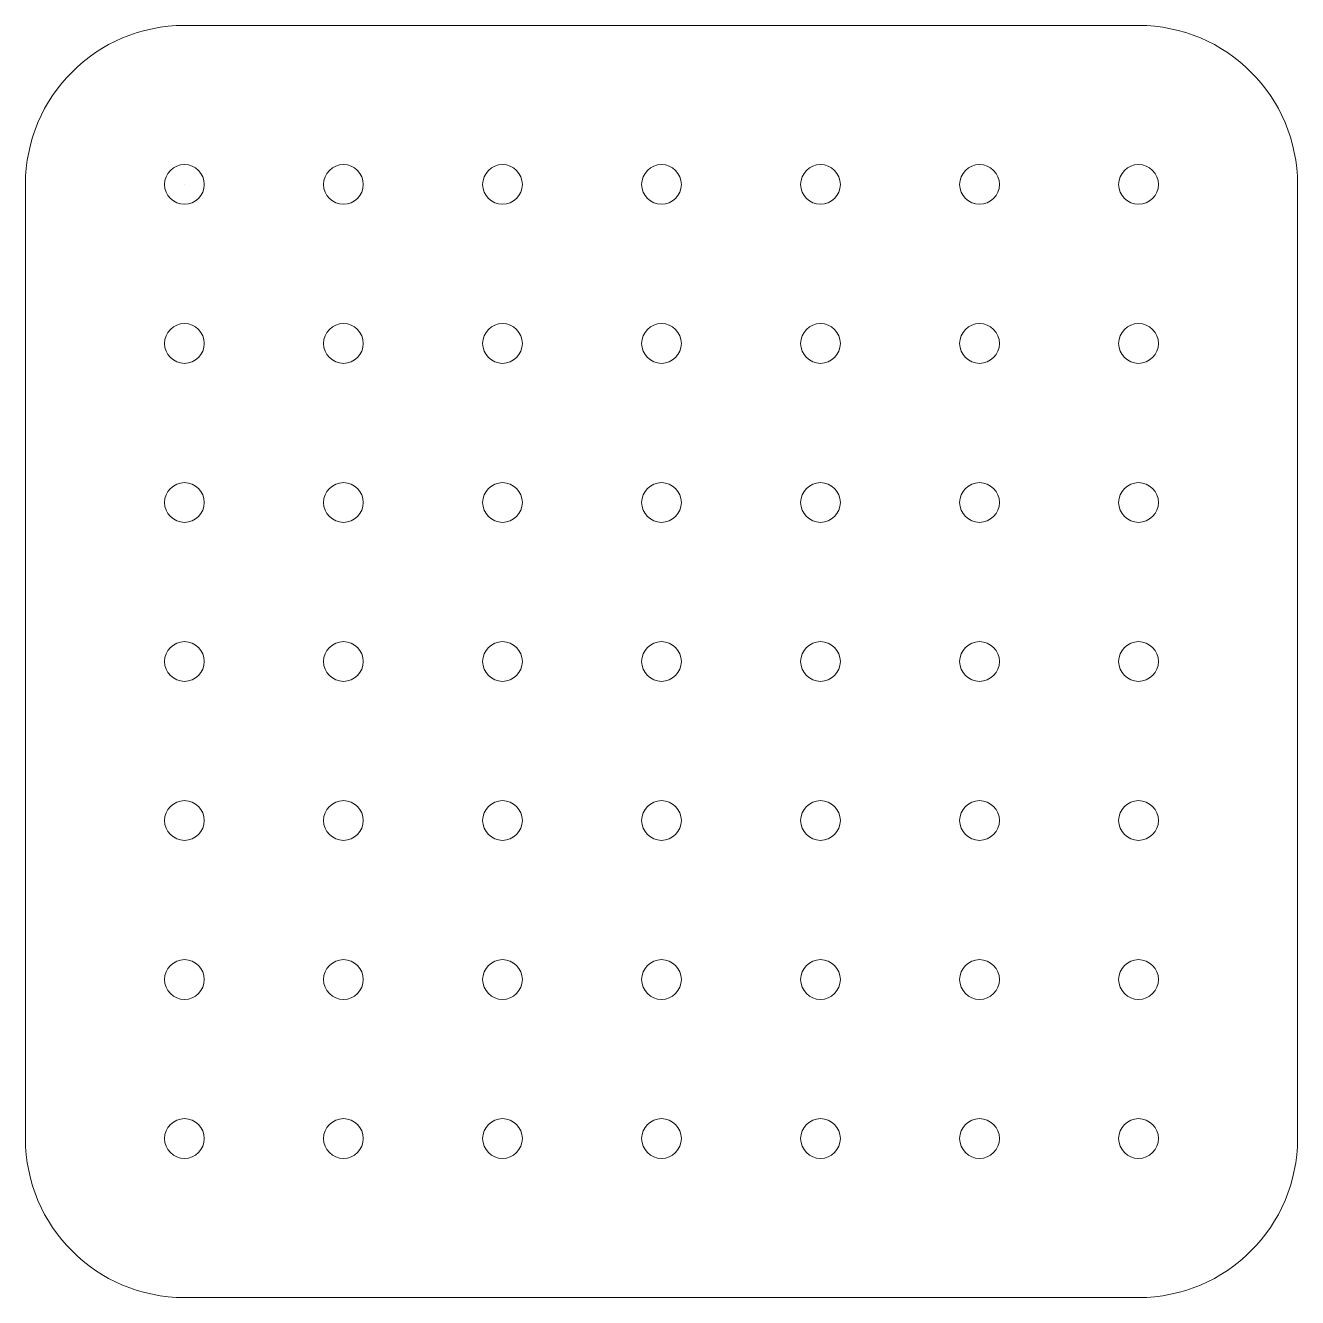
# Model space of a CAD drawing. Header units: inches. Extents: x 80.6 to 160.6, y 104.2 to 184.2.
import ezdxf

# ---------------------------------------------------------------- set-up
doc = ezdxf.new("R2010")
doc.units = ezdxf.units.IN
doc.header["$MEASUREMENT"] = 0
doc.layers.add('Layer 1', color=7, linetype='Continuous')

msp = doc.modelspace()

# ---------------------------------------------------------------- linework, layer by layer
at = {"layer": 'Layer 1', "color": 179, "lineweight": 9, "true_color": 0x1d1d1b}
msp.add_lwpolyline([(90.564, 174.238), (90.564, 174.238)], dxfattribs=at)
for points, knots in [([(160.564, 114.238), (160.564, 108.715), (156.087, 104.238), (150.564, 104.238), (150.564, 104.238), (90.564, 104.238), (90.564, 104.238), (85.041, 104.238), (80.564, 108.715), (80.564, 114.238), (80.564, 114.238), (80.564, 174.238), (80.564, 174.238), (80.564, 179.761), (85.041, 184.238), (90.564, 184.238), (90.564, 184.238), (150.564, 184.238), (150.564, 184.238), (156.087, 184.238), (160.564, 179.761), (160.564, 174.238), (160.564, 174.238), (160.564, 114.238), (160.564, 114.238)], [0, 0, 0, 0, 1, 1, 1, 2, 2, 2, 3, 3, 3, 4, 4, 4, 5, 5, 5, 6, 6, 6, 7, 7, 7, 8, 8, 8, 8]), ([(90.564, 175.488), (89.873, 175.488), (89.314, 174.929), (89.314, 174.238), (89.314, 173.548), (89.873, 172.988), (90.564, 172.988), (91.254, 172.988), (91.814, 173.548), (91.814, 174.238), (91.814, 174.929), (91.254, 175.488), (90.564, 175.488)], [0, 0, 0, 0, 1, 1, 1, 2, 2, 2, 3, 3, 3, 4, 4, 4, 4]), ([(100.564, 175.488), (99.873, 175.488), (99.314, 174.929), (99.314, 174.238), (99.314, 173.548), (99.873, 172.988), (100.564, 172.988), (101.254, 172.988), (101.813, 173.548), (101.813, 174.238), (101.813, 174.929), (101.254, 175.488), (100.564, 175.488)], [0, 0, 0, 0, 1, 1, 1, 2, 2, 2, 3, 3, 3, 4, 4, 4, 4]), ([(110.564, 175.488), (109.874, 175.488), (109.314, 174.929), (109.314, 174.238), (109.314, 173.548), (109.874, 172.988), (110.564, 172.988), (111.254, 172.988), (111.814, 173.548), (111.814, 174.238), (111.814, 174.929), (111.254, 175.488), (110.564, 175.488)], [0, 0, 0, 0, 1, 1, 1, 2, 2, 2, 3, 3, 3, 4, 4, 4, 4]), ([(120.564, 175.488), (119.873, 175.488), (119.314, 174.929), (119.314, 174.238), (119.314, 173.548), (119.873, 172.988), (120.564, 172.988), (121.254, 172.988), (121.814, 173.548), (121.814, 174.238), (121.814, 174.929), (121.254, 175.488), (120.564, 175.488)], [0, 0, 0, 0, 1, 1, 1, 2, 2, 2, 3, 3, 3, 4, 4, 4, 4]), ([(130.564, 175.488), (129.874, 175.488), (129.314, 174.929), (129.314, 174.238), (129.314, 173.548), (129.874, 172.988), (130.564, 172.988), (131.255, 172.988), (131.814, 173.548), (131.814, 174.238), (131.814, 174.929), (131.255, 175.488), (130.564, 175.488)], [0, 0, 0, 0, 1, 1, 1, 2, 2, 2, 3, 3, 3, 4, 4, 4, 4]), ([(140.564, 175.488), (139.873, 175.488), (139.314, 174.929), (139.314, 174.238), (139.314, 173.548), (139.873, 172.988), (140.564, 172.988), (141.254, 172.988), (141.814, 173.548), (141.814, 174.238), (141.814, 174.929), (141.254, 175.488), (140.564, 175.488)], [0, 0, 0, 0, 1, 1, 1, 2, 2, 2, 3, 3, 3, 4, 4, 4, 4]), ([(150.564, 175.488), (149.873, 175.488), (149.314, 174.929), (149.314, 174.238), (149.314, 173.548), (149.873, 172.988), (150.564, 172.988), (151.254, 172.988), (151.813, 173.548), (151.813, 174.238), (151.813, 174.929), (151.254, 175.488), (150.564, 175.488)], [0, 0, 0, 0, 1, 1, 1, 2, 2, 2, 3, 3, 3, 4, 4, 4, 4]), ([(90.564, 165.488), (89.873, 165.488), (89.314, 164.928), (89.314, 164.238), (89.314, 163.548), (89.873, 162.988), (90.564, 162.988), (91.254, 162.988), (91.814, 163.548), (91.814, 164.238), (91.814, 164.928), (91.254, 165.488), (90.564, 165.488)], [0, 0, 0, 0, 1, 1, 1, 2, 2, 2, 3, 3, 3, 4, 4, 4, 4]), ([(100.564, 165.488), (99.873, 165.488), (99.314, 164.928), (99.314, 164.238), (99.314, 163.548), (99.873, 162.988), (100.564, 162.988), (101.254, 162.988), (101.813, 163.548), (101.813, 164.238), (101.813, 164.928), (101.254, 165.488), (100.564, 165.488)], [0, 0, 0, 0, 1, 1, 1, 2, 2, 2, 3, 3, 3, 4, 4, 4, 4]), ([(110.564, 165.488), (109.874, 165.488), (109.314, 164.928), (109.314, 164.238), (109.314, 163.548), (109.874, 162.988), (110.564, 162.988), (111.254, 162.988), (111.814, 163.548), (111.814, 164.238), (111.814, 164.928), (111.254, 165.488), (110.564, 165.488)], [0, 0, 0, 0, 1, 1, 1, 2, 2, 2, 3, 3, 3, 4, 4, 4, 4]), ([(120.564, 165.488), (119.873, 165.488), (119.314, 164.928), (119.314, 164.238), (119.314, 163.548), (119.873, 162.988), (120.564, 162.988), (121.254, 162.988), (121.814, 163.548), (121.814, 164.238), (121.814, 164.928), (121.254, 165.488), (120.564, 165.488)], [0, 0, 0, 0, 1, 1, 1, 2, 2, 2, 3, 3, 3, 4, 4, 4, 4]), ([(130.564, 165.488), (129.874, 165.488), (129.314, 164.928), (129.314, 164.238), (129.314, 163.548), (129.874, 162.988), (130.564, 162.988), (131.255, 162.988), (131.814, 163.548), (131.814, 164.238), (131.814, 164.928), (131.255, 165.488), (130.564, 165.488)], [0, 0, 0, 0, 1, 1, 1, 2, 2, 2, 3, 3, 3, 4, 4, 4, 4]), ([(140.564, 165.488), (139.873, 165.488), (139.314, 164.928), (139.314, 164.238), (139.314, 163.548), (139.873, 162.988), (140.564, 162.988), (141.254, 162.988), (141.814, 163.548), (141.814, 164.238), (141.814, 164.928), (141.254, 165.488), (140.564, 165.488)], [0, 0, 0, 0, 1, 1, 1, 2, 2, 2, 3, 3, 3, 4, 4, 4, 4]), ([(150.564, 165.488), (149.873, 165.488), (149.314, 164.928), (149.314, 164.238), (149.314, 163.548), (149.873, 162.988), (150.564, 162.988), (151.254, 162.988), (151.813, 163.548), (151.813, 164.238), (151.813, 164.928), (151.254, 165.488), (150.564, 165.488)], [0, 0, 0, 0, 1, 1, 1, 2, 2, 2, 3, 3, 3, 4, 4, 4, 4]), ([(90.564, 155.488), (89.873, 155.488), (89.314, 154.928), (89.314, 154.238), (89.314, 153.548), (89.873, 152.988), (90.564, 152.988), (91.254, 152.988), (91.814, 153.548), (91.814, 154.238), (91.814, 154.928), (91.254, 155.488), (90.564, 155.488)], [0, 0, 0, 0, 1, 1, 1, 2, 2, 2, 3, 3, 3, 4, 4, 4, 4]), ([(100.564, 155.488), (99.873, 155.488), (99.314, 154.928), (99.314, 154.238), (99.314, 153.548), (99.873, 152.988), (100.564, 152.988), (101.254, 152.988), (101.813, 153.548), (101.813, 154.238), (101.813, 154.928), (101.254, 155.488), (100.564, 155.488)], [0, 0, 0, 0, 1, 1, 1, 2, 2, 2, 3, 3, 3, 4, 4, 4, 4]), ([(110.564, 155.488), (109.874, 155.488), (109.314, 154.928), (109.314, 154.238), (109.314, 153.548), (109.874, 152.988), (110.564, 152.988), (111.254, 152.988), (111.814, 153.548), (111.814, 154.238), (111.814, 154.928), (111.254, 155.488), (110.564, 155.488)], [0, 0, 0, 0, 1, 1, 1, 2, 2, 2, 3, 3, 3, 4, 4, 4, 4]), ([(120.564, 155.488), (119.873, 155.488), (119.314, 154.928), (119.314, 154.238), (119.314, 153.548), (119.873, 152.988), (120.564, 152.988), (121.254, 152.988), (121.814, 153.548), (121.814, 154.238), (121.814, 154.928), (121.254, 155.488), (120.564, 155.488)], [0, 0, 0, 0, 1, 1, 1, 2, 2, 2, 3, 3, 3, 4, 4, 4, 4]), ([(130.564, 155.488), (129.874, 155.488), (129.314, 154.928), (129.314, 154.238), (129.314, 153.548), (129.874, 152.988), (130.564, 152.988), (131.255, 152.988), (131.814, 153.548), (131.814, 154.238), (131.814, 154.928), (131.255, 155.488), (130.564, 155.488)], [0, 0, 0, 0, 1, 1, 1, 2, 2, 2, 3, 3, 3, 4, 4, 4, 4]), ([(140.564, 155.488), (139.873, 155.488), (139.314, 154.928), (139.314, 154.238), (139.314, 153.548), (139.873, 152.988), (140.564, 152.988), (141.254, 152.988), (141.814, 153.548), (141.814, 154.238), (141.814, 154.928), (141.254, 155.488), (140.564, 155.488)], [0, 0, 0, 0, 1, 1, 1, 2, 2, 2, 3, 3, 3, 4, 4, 4, 4]), ([(150.564, 155.488), (149.873, 155.488), (149.314, 154.928), (149.314, 154.238), (149.314, 153.548), (149.873, 152.988), (150.564, 152.988), (151.254, 152.988), (151.813, 153.548), (151.813, 154.238), (151.813, 154.928), (151.254, 155.488), (150.564, 155.488)], [0, 0, 0, 0, 1, 1, 1, 2, 2, 2, 3, 3, 3, 4, 4, 4, 4]), ([(90.564, 145.488), (89.873, 145.488), (89.314, 144.929), (89.314, 144.238), (89.314, 143.548), (89.873, 142.988), (90.564, 142.988), (91.254, 142.988), (91.814, 143.548), (91.814, 144.238), (91.814, 144.929), (91.254, 145.488), (90.564, 145.488)], [0, 0, 0, 0, 1, 1, 1, 2, 2, 2, 3, 3, 3, 4, 4, 4, 4]), ([(100.564, 145.488), (99.873, 145.488), (99.314, 144.929), (99.314, 144.238), (99.314, 143.548), (99.873, 142.988), (100.564, 142.988), (101.254, 142.988), (101.813, 143.548), (101.813, 144.238), (101.813, 144.929), (101.254, 145.488), (100.564, 145.488)], [0, 0, 0, 0, 1, 1, 1, 2, 2, 2, 3, 3, 3, 4, 4, 4, 4]), ([(110.564, 145.488), (109.874, 145.488), (109.314, 144.929), (109.314, 144.238), (109.314, 143.548), (109.874, 142.988), (110.564, 142.988), (111.254, 142.988), (111.814, 143.548), (111.814, 144.238), (111.814, 144.929), (111.254, 145.488), (110.564, 145.488)], [0, 0, 0, 0, 1, 1, 1, 2, 2, 2, 3, 3, 3, 4, 4, 4, 4]), ([(120.564, 145.488), (119.873, 145.488), (119.314, 144.929), (119.314, 144.238), (119.314, 143.548), (119.873, 142.988), (120.564, 142.988), (121.254, 142.988), (121.814, 143.548), (121.814, 144.238), (121.814, 144.929), (121.254, 145.488), (120.564, 145.488)], [0, 0, 0, 0, 1, 1, 1, 2, 2, 2, 3, 3, 3, 4, 4, 4, 4]), ([(130.564, 145.488), (129.874, 145.488), (129.314, 144.929), (129.314, 144.238), (129.314, 143.548), (129.874, 142.988), (130.564, 142.988), (131.255, 142.988), (131.814, 143.548), (131.814, 144.238), (131.814, 144.929), (131.255, 145.488), (130.564, 145.488)], [0, 0, 0, 0, 1, 1, 1, 2, 2, 2, 3, 3, 3, 4, 4, 4, 4]), ([(140.564, 145.488), (139.873, 145.488), (139.314, 144.929), (139.314, 144.238), (139.314, 143.548), (139.873, 142.988), (140.564, 142.988), (141.254, 142.988), (141.814, 143.548), (141.814, 144.238), (141.814, 144.929), (141.254, 145.488), (140.564, 145.488)], [0, 0, 0, 0, 1, 1, 1, 2, 2, 2, 3, 3, 3, 4, 4, 4, 4]), ([(150.564, 145.488), (149.873, 145.488), (149.314, 144.929), (149.314, 144.238), (149.314, 143.548), (149.873, 142.988), (150.564, 142.988), (151.254, 142.988), (151.813, 143.548), (151.813, 144.238), (151.813, 144.929), (151.254, 145.488), (150.564, 145.488)], [0, 0, 0, 0, 1, 1, 1, 2, 2, 2, 3, 3, 3, 4, 4, 4, 4]), ([(90.564, 135.488), (89.873, 135.488), (89.314, 134.928), (89.314, 134.238), (89.314, 133.547), (89.873, 132.988), (90.564, 132.988), (91.254, 132.988), (91.814, 133.547), (91.814, 134.238), (91.814, 134.928), (91.254, 135.488), (90.564, 135.488)], [0, 0, 0, 0, 1, 1, 1, 2, 2, 2, 3, 3, 3, 4, 4, 4, 4]), ([(100.564, 135.488), (99.873, 135.488), (99.314, 134.928), (99.314, 134.238), (99.314, 133.547), (99.873, 132.988), (100.564, 132.988), (101.254, 132.988), (101.813, 133.547), (101.813, 134.238), (101.813, 134.928), (101.254, 135.488), (100.564, 135.488)], [0, 0, 0, 0, 1, 1, 1, 2, 2, 2, 3, 3, 3, 4, 4, 4, 4]), ([(110.564, 135.488), (109.874, 135.488), (109.314, 134.928), (109.314, 134.238), (109.314, 133.547), (109.874, 132.988), (110.564, 132.988), (111.254, 132.988), (111.814, 133.547), (111.814, 134.238), (111.814, 134.928), (111.254, 135.488), (110.564, 135.488)], [0, 0, 0, 0, 1, 1, 1, 2, 2, 2, 3, 3, 3, 4, 4, 4, 4]), ([(120.564, 135.488), (119.873, 135.488), (119.314, 134.928), (119.314, 134.238), (119.314, 133.547), (119.873, 132.988), (120.564, 132.988), (121.254, 132.988), (121.814, 133.547), (121.814, 134.238), (121.814, 134.928), (121.254, 135.488), (120.564, 135.488)], [0, 0, 0, 0, 1, 1, 1, 2, 2, 2, 3, 3, 3, 4, 4, 4, 4]), ([(130.564, 135.488), (129.874, 135.488), (129.314, 134.928), (129.314, 134.238), (129.314, 133.547), (129.874, 132.988), (130.564, 132.988), (131.255, 132.988), (131.814, 133.547), (131.814, 134.238), (131.814, 134.928), (131.255, 135.488), (130.564, 135.488)], [0, 0, 0, 0, 1, 1, 1, 2, 2, 2, 3, 3, 3, 4, 4, 4, 4]), ([(140.564, 135.488), (139.873, 135.488), (139.314, 134.928), (139.314, 134.238), (139.314, 133.547), (139.873, 132.988), (140.564, 132.988), (141.254, 132.988), (141.814, 133.547), (141.814, 134.238), (141.814, 134.928), (141.254, 135.488), (140.564, 135.488)], [0, 0, 0, 0, 1, 1, 1, 2, 2, 2, 3, 3, 3, 4, 4, 4, 4]), ([(150.564, 135.488), (149.873, 135.488), (149.314, 134.928), (149.314, 134.238), (149.314, 133.547), (149.873, 132.988), (150.564, 132.988), (151.254, 132.988), (151.813, 133.547), (151.813, 134.238), (151.813, 134.928), (151.254, 135.488), (150.564, 135.488)], [0, 0, 0, 0, 1, 1, 1, 2, 2, 2, 3, 3, 3, 4, 4, 4, 4]), ([(90.564, 125.488), (89.873, 125.488), (89.314, 124.928), (89.314, 124.238), (89.314, 123.548), (89.873, 122.988), (90.564, 122.988), (91.254, 122.988), (91.814, 123.548), (91.814, 124.238), (91.814, 124.928), (91.254, 125.488), (90.564, 125.488)], [0, 0, 0, 0, 1, 1, 1, 2, 2, 2, 3, 3, 3, 4, 4, 4, 4]), ([(100.564, 125.488), (99.873, 125.488), (99.314, 124.928), (99.314, 124.238), (99.314, 123.548), (99.873, 122.988), (100.564, 122.988), (101.254, 122.988), (101.813, 123.548), (101.813, 124.238), (101.813, 124.928), (101.254, 125.488), (100.564, 125.488)], [0, 0, 0, 0, 1, 1, 1, 2, 2, 2, 3, 3, 3, 4, 4, 4, 4]), ([(110.564, 125.488), (109.874, 125.488), (109.314, 124.928), (109.314, 124.238), (109.314, 123.548), (109.874, 122.988), (110.564, 122.988), (111.254, 122.988), (111.814, 123.548), (111.814, 124.238), (111.814, 124.928), (111.254, 125.488), (110.564, 125.488)], [0, 0, 0, 0, 1, 1, 1, 2, 2, 2, 3, 3, 3, 4, 4, 4, 4]), ([(120.564, 125.488), (119.873, 125.488), (119.314, 124.928), (119.314, 124.238), (119.314, 123.548), (119.873, 122.988), (120.564, 122.988), (121.254, 122.988), (121.814, 123.548), (121.814, 124.238), (121.814, 124.928), (121.254, 125.488), (120.564, 125.488)], [0, 0, 0, 0, 1, 1, 1, 2, 2, 2, 3, 3, 3, 4, 4, 4, 4]), ([(130.564, 125.488), (129.874, 125.488), (129.314, 124.928), (129.314, 124.238), (129.314, 123.548), (129.874, 122.988), (130.564, 122.988), (131.255, 122.988), (131.814, 123.548), (131.814, 124.238), (131.814, 124.928), (131.255, 125.488), (130.564, 125.488)], [0, 0, 0, 0, 1, 1, 1, 2, 2, 2, 3, 3, 3, 4, 4, 4, 4]), ([(140.564, 125.488), (139.873, 125.488), (139.314, 124.928), (139.314, 124.238), (139.314, 123.548), (139.873, 122.988), (140.564, 122.988), (141.254, 122.988), (141.814, 123.548), (141.814, 124.238), (141.814, 124.928), (141.254, 125.488), (140.564, 125.488)], [0, 0, 0, 0, 1, 1, 1, 2, 2, 2, 3, 3, 3, 4, 4, 4, 4]), ([(150.564, 125.488), (149.873, 125.488), (149.314, 124.928), (149.314, 124.238), (149.314, 123.548), (149.873, 122.988), (150.564, 122.988), (151.254, 122.988), (151.813, 123.548), (151.813, 124.238), (151.813, 124.928), (151.254, 125.488), (150.564, 125.488)], [0, 0, 0, 0, 1, 1, 1, 2, 2, 2, 3, 3, 3, 4, 4, 4, 4]), ([(90.564, 115.488), (89.873, 115.488), (89.314, 114.928), (89.314, 114.238), (89.314, 113.548), (89.873, 112.988), (90.564, 112.988), (91.254, 112.988), (91.814, 113.548), (91.814, 114.238), (91.814, 114.928), (91.254, 115.488), (90.564, 115.488)], [0, 0, 0, 0, 1, 1, 1, 2, 2, 2, 3, 3, 3, 4, 4, 4, 4]), ([(100.564, 115.488), (99.873, 115.488), (99.314, 114.928), (99.314, 114.238), (99.314, 113.548), (99.873, 112.988), (100.564, 112.988), (101.254, 112.988), (101.813, 113.548), (101.813, 114.238), (101.813, 114.928), (101.254, 115.488), (100.564, 115.488)], [0, 0, 0, 0, 1, 1, 1, 2, 2, 2, 3, 3, 3, 4, 4, 4, 4]), ([(110.564, 115.488), (109.874, 115.488), (109.314, 114.928), (109.314, 114.238), (109.314, 113.548), (109.874, 112.988), (110.564, 112.988), (111.254, 112.988), (111.814, 113.548), (111.814, 114.238), (111.814, 114.928), (111.254, 115.488), (110.564, 115.488)], [0, 0, 0, 0, 1, 1, 1, 2, 2, 2, 3, 3, 3, 4, 4, 4, 4]), ([(120.564, 115.488), (119.873, 115.488), (119.314, 114.928), (119.314, 114.238), (119.314, 113.548), (119.873, 112.988), (120.564, 112.988), (121.254, 112.988), (121.814, 113.548), (121.814, 114.238), (121.814, 114.928), (121.254, 115.488), (120.564, 115.488)], [0, 0, 0, 0, 1, 1, 1, 2, 2, 2, 3, 3, 3, 4, 4, 4, 4]), ([(130.564, 115.488), (129.874, 115.488), (129.314, 114.928), (129.314, 114.238), (129.314, 113.548), (129.874, 112.988), (130.564, 112.988), (131.255, 112.988), (131.814, 113.548), (131.814, 114.238), (131.814, 114.928), (131.255, 115.488), (130.564, 115.488)], [0, 0, 0, 0, 1, 1, 1, 2, 2, 2, 3, 3, 3, 4, 4, 4, 4]), ([(140.564, 115.488), (139.873, 115.488), (139.314, 114.928), (139.314, 114.238), (139.314, 113.548), (139.873, 112.988), (140.564, 112.988), (141.254, 112.988), (141.814, 113.548), (141.814, 114.238), (141.814, 114.928), (141.254, 115.488), (140.564, 115.488)], [0, 0, 0, 0, 1, 1, 1, 2, 2, 2, 3, 3, 3, 4, 4, 4, 4]), ([(150.564, 115.488), (149.873, 115.488), (149.314, 114.928), (149.314, 114.238), (149.314, 113.548), (149.873, 112.988), (150.564, 112.988), (151.254, 112.988), (151.813, 113.548), (151.813, 114.238), (151.813, 114.928), (151.254, 115.488), (150.564, 115.488)], [0, 0, 0, 0, 1, 1, 1, 2, 2, 2, 3, 3, 3, 4, 4, 4, 4])]:
    msp.add_open_spline(points, degree=3, knots=knots, dxfattribs=at)

doc.saveas('drawing.dxf')
